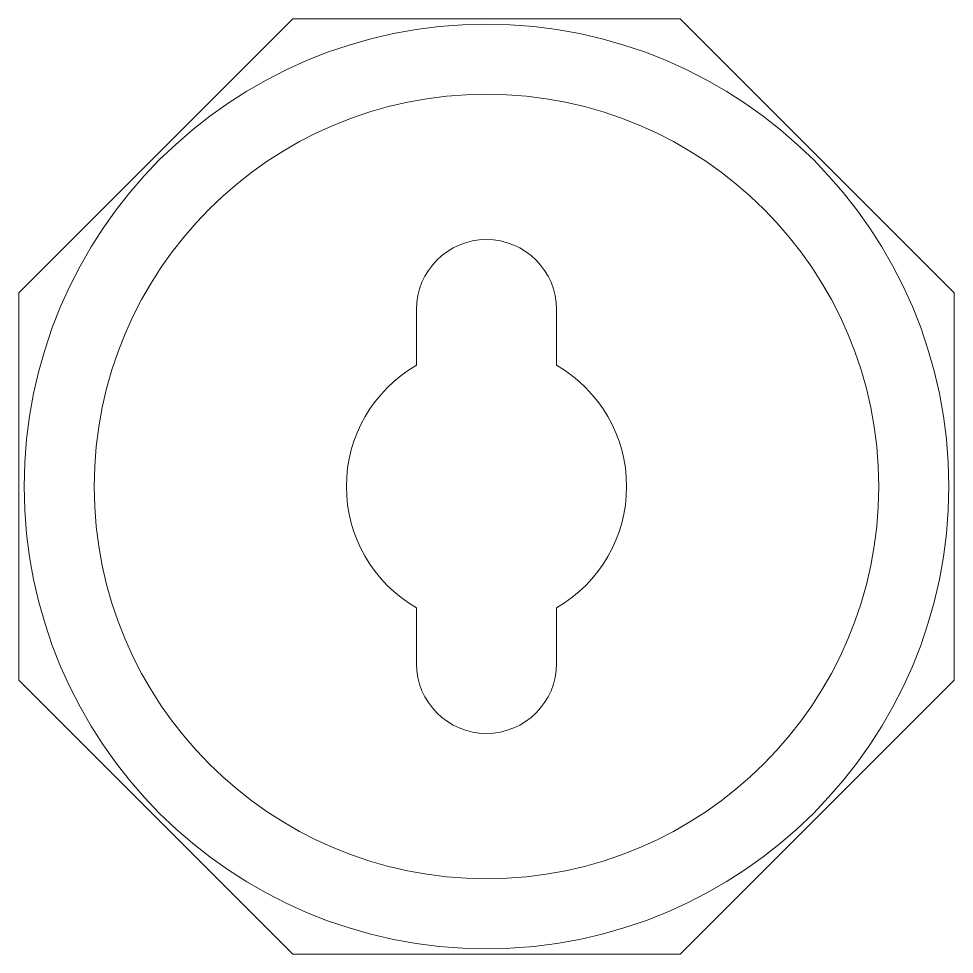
# Model space of a CAD drawing. Header units: inches. Extents: x 0 to 26.7, y 0 to 26.7.
import ezdxf

# ---------------------------------------------------------------- set-up
doc = ezdxf.new("R2010")
doc.units = ezdxf.units.IN
doc.layers.add('00', color=7, linetype='Continuous', lineweight=0)

# ---------------------------------------------------------------- blocks, each defined once
blk = doc.blocks.new('khóa trong')
at = {"layer": '00', "lineweight": 5, "ltscale": 5}
for p, q in [((25717.172, 18797.646), (25717.172, 18797.646)), ((25715.172, 18794.057), (25715.172, 18795.646)), ((25719.172, 18794.057), (25719.172, 18795.646)), ((25715.172, 18787.129), (25715.172, 18785.541)), ((25719.172, 18787.129), (25719.172, 18785.541)), ((25717.172, 18783.541), (25717.172, 18783.541))]:
    blk.add_line(p, q, dxfattribs=at)
blk.add_lwpolyline([(25722.705, 18803.951), (25730.53, 18796.126), (25730.53, 18785.06), (25722.705, 18777.235), (25711.639, 18777.235), (25703.814, 18785.06), (25703.814, 18796.126), (25711.639, 18803.951)], close=True, dxfattribs=at)
for radius in [13.2, 11.2]:
    blk.add_circle((25717.172, 18790.593), radius, dxfattribs=at)
for centre, radius, start, end in [((25717.172, 18795.646), 2, 90, 180), ((25717.172, 18795.646), 2, 360, 90), ((25717.172, 18790.593), 4, 120, 240), ((25717.172, 18790.593), 4, 300, 60), ((25717.172, 18785.541), 2, 180, 270), ((25717.172, 18785.541), 2, 270, 0)]:
    blk.add_arc(centre, radius, start, end, dxfattribs=at)

msp = doc.modelspace()

# ---------------------------------------------------------------- block references
msp.add_blockref('khóa trong', (-25703.814, -18777.235))

doc.saveas('drawing.dxf')
